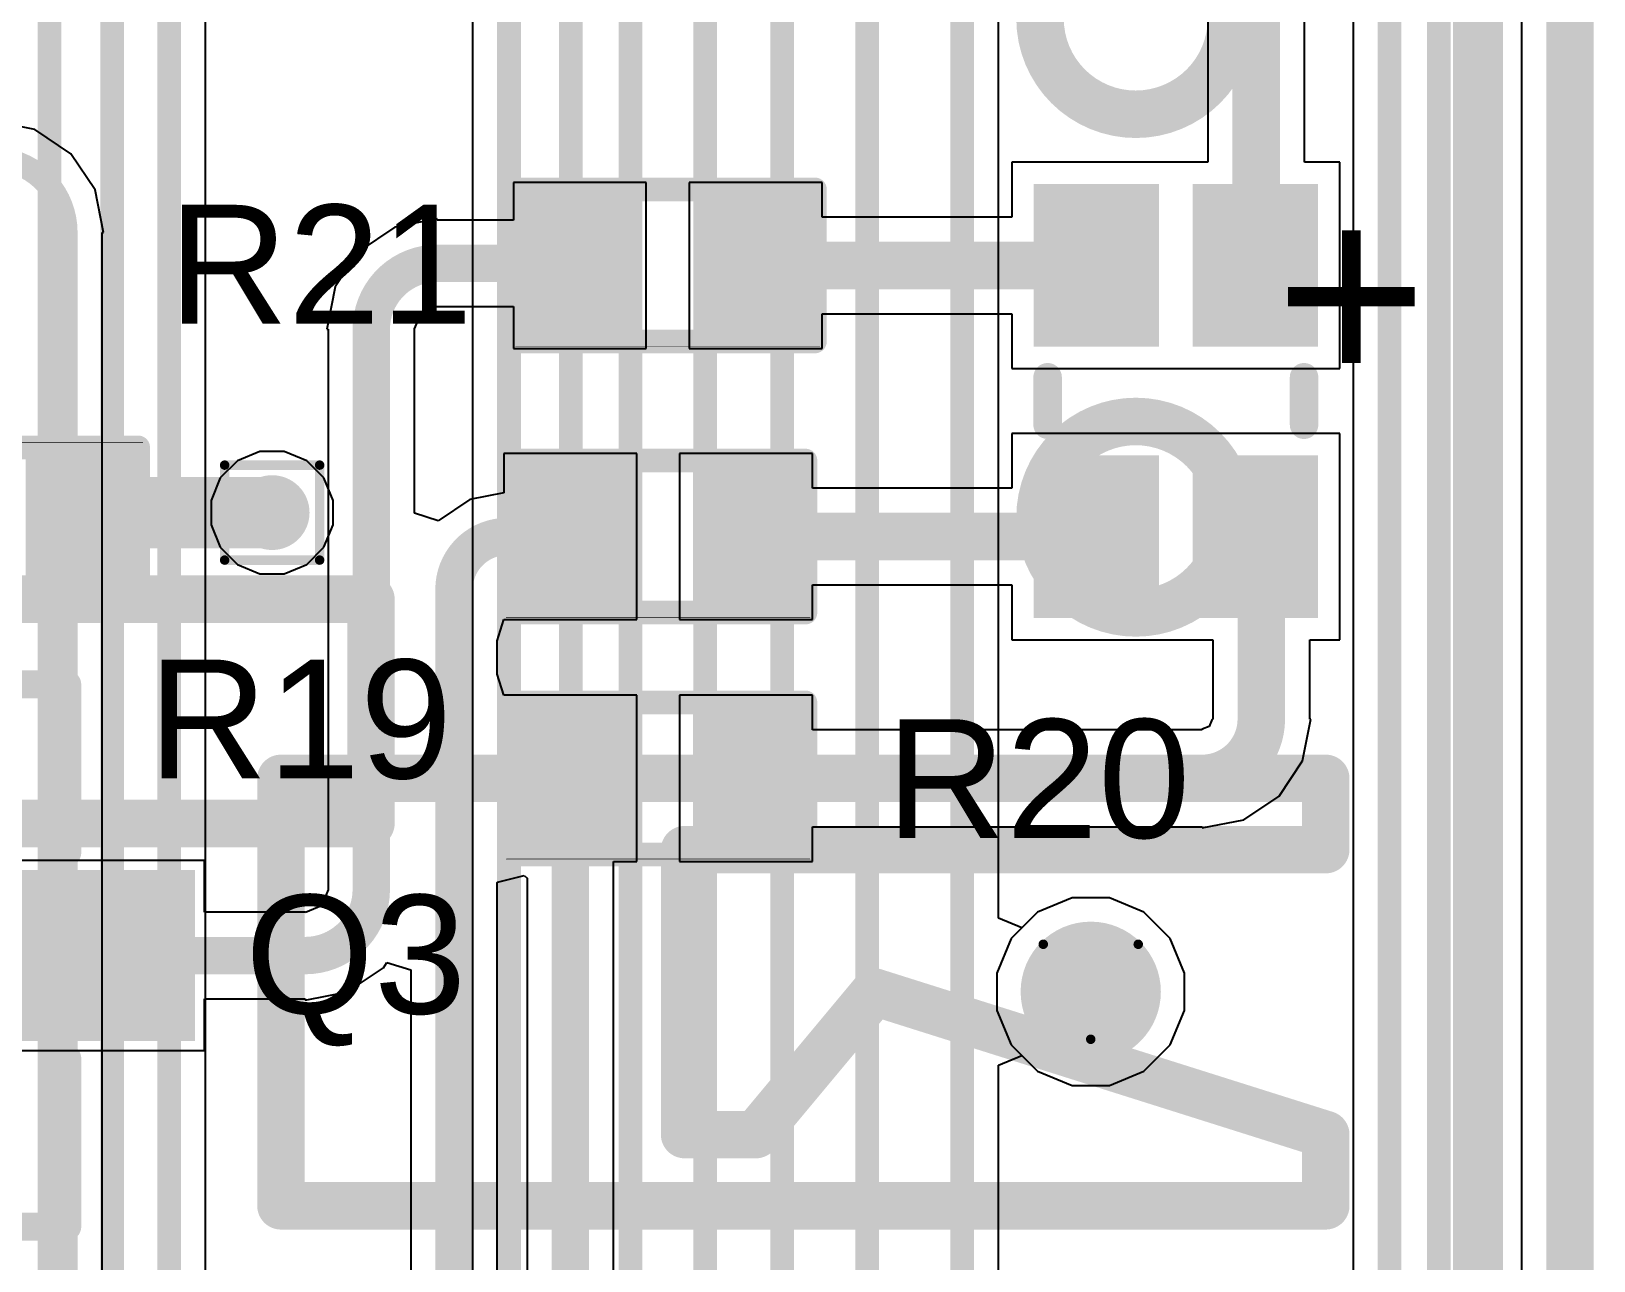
# Model space of a CAD drawing. Header units: inches. Extents: x -12 to 5355, y -7 to 5366.
# Drawn here: x 26.9 to 35.26, y 18.74 to 25.32 of the extents above; entities that cross this region are included whole.
import ezdxf

# ---------------------------------------------------------------- set-up
doc = ezdxf.new("R2010")
doc.units = ezdxf.units.IN
for name, color, linetype in [('Board Outline', 216, 'Continuous'), ('BOTTOM LAYER', 5, 'Continuous'), ('Bottom Overlay', 54, 'Continuous'), ('Drill Drawing', 1, 'Continuous'), ('GROUND1', 16, 'Continuous'), ('GROUND2', 156, 'Continuous'), ('Multi-Layer', 9, 'Continuous'), ('Pad Holes', 156, 'Continuous'), ('POWER', 76, 'Continuous'), ('SIGNAL', 90, 'Continuous'), ('TOP LAYER', 1, 'Continuous'), ('Top Overlay', 2, 'Continuous'), ('Top Paste', 8, 'Continuous'), ('Top Solder', 216, 'Continuous'), ('Via Holes', 16, 'Continuous')]:
    doc.layers.add(name, color=color, linetype=linetype)
doc.styles.add('Arial', font='', dxfattribs={"height": 0.2})
doc.styles.get('Arial').set_extended_font_data('Arial')

# ---------------------------------------------------------------- blocks, each defined once
blk = doc.blocks.new('XUNPU_SMN_303_B_54')
at = {"layer": 'BOTTOM LAYER'}
h = blk.add_hatch(color=5, dxfattribs=at)
edge = h.paths.add_edge_path()
edge.add_arc((2.88, 5.3201), 0.375, 0, 360)
at = {"layer": 'GROUND1'}
h = blk.add_hatch(color=16, dxfattribs=at)
edge = h.paths.add_edge_path()
edge.add_arc((2.88, 5.3201), 0.375, 0, 360)
at = {"layer": 'GROUND2'}
h = blk.add_hatch(color=156, dxfattribs=at)
edge = h.paths.add_edge_path()
edge.add_arc((2.88, 5.3201), 0.375, 0, 360)
at = {"layer": 'Multi-Layer'}
h = blk.add_hatch(color=9, dxfattribs=at)
edge = h.paths.add_edge_path()
edge.add_arc((2.88, 5.3201), 0.375, 0, 360)
at = {"layer": 'Pad Holes'}
h = blk.add_hatch(color=7, dxfattribs=at)
edge = h.paths.add_edge_path()
edge.add_arc((2.88, 5.3201), 0.375, 0, 360)
at = {"layer": 'POWER'}
h = blk.add_hatch(color=76, dxfattribs=at)
edge = h.paths.add_edge_path()
edge.add_arc((2.88, 5.3201), 0.375, 0, 360)
at = {"layer": 'SIGNAL'}
h = blk.add_hatch(color=90, dxfattribs=at)
edge = h.paths.add_edge_path()
edge.add_arc((2.88, 5.3201), 0.375, 0, 360)
at = {"layer": 'TOP LAYER'}
h = blk.add_hatch(color=1, dxfattribs=at)
edge = h.paths.add_edge_path()
edge.add_arc((2.88, 5.3201), 0.375, 0, 360)
at = {"layer": 'Bottom Overlay'}
for points in [[(5.1487, 7.3839, 0.254, 0.254, 0), (-6.389, 7.3839, 0.254, 0.254, 0)], [(1.7388, 0.989, 0.254, 0.254, 0), (1.7388, 6.577, 0.254, 0.254, 0)], [(2.1198, 6.577, 0.254, 0.254, 0), (1.7388, 6.577, 0.254, 0.254, 0)], [(2.1198, 3.148, 0.254, 0.254, 0), (2.1198, 6.577, 0.254, 0.254, 0)], [(2.8818, 4.164, 0.254, 0.254, 0), (3.6438, 6.577, 0.254, 0.254, 0)], [(4.0248, 6.577, 0.254, 0.254, 0), (3.6438, 6.577, 0.254, 0.254, 0)], [(4.0248, 0.989, 0.254, 0.254, 0), (4.0248, 6.577, 0.254, 0.254, 0)], [(3.6438, 3.529, 0.254, 0.254, 0), (2.8818, 4.164, 0.254, 0.254, 0)], [(3.6438, 3.148, 0.254, 0.254, 0), (3.6438, 3.529, 0.254, 0.254, 0)], [(3.6438, 3.148, 0.254, 0.254, 0), (2.1198, 3.148, 0.254, 0.254, 0)], [(0.7799, -2.3299, 0.254, 0.254, 0), (0.7799, 1.4702, 0.254, 0.254, 0)], [(1.9798, 1.4702, 0.254, 0.254, 0), (0.7799, 1.4702, 0.254, 0.254, 0)], [(1.9798, -2.3299, 0.254, 0.254, 0), (1.9798, 1.4702, 0.254, 0.254, 0)], [(4.0248, 0.989, 0.254, 0.254, 0), (1.7388, 0.989, 0.254, 0.254, 0)]]:
    blk.add_lwpolyline(points, format="xyseb", dxfattribs=at)
for points in [[(1.6753, 6.577, 0.127, 0.127, 1), (1.8023, 6.577, 0.127, 0.127, 1)], [(1.6753, 6.577, 0.127, 0.127, 1), (1.8023, 6.577, 0.127, 0.127, 1)], [(2.0563, 6.577, 0.127, 0.127, 1), (2.1833, 6.577, 0.127, 0.127, 1)], [(2.0563, 6.577, 0.127, 0.127, 1), (2.1833, 6.577, 0.127, 0.127, 1)], [(3.5803, 6.577, 0.127, 0.127, 1), (3.7073, 6.577, 0.127, 0.127, 1)], [(3.5803, 6.577, 0.127, 0.127, 1), (3.7073, 6.577, 0.127, 0.127, 1)], [(3.9613, 6.577, 0.127, 0.127, 1), (4.0883, 6.577, 0.127, 0.127, 1)], [(3.9613, 6.577, 0.127, 0.127, 1), (4.0883, 6.577, 0.127, 0.127, 1)], [(-1.8132, 5.5609, 0.254, 0.254, 1), (-2.8373, 5.5609, 0.254, 0.254, 1)], [(0.8538, 5.5609, 0.254, 0.254, 1), (-0.1703, 5.5609, 0.254, 0.254, 1)], [(-1.8767, 5.5609, 0.127, 0.127, 1), (-1.7497, 5.5609, 0.127, 0.127, 1)], [(-0.2338, 5.5609, 0.127, 0.127, 1), (-0.1068, 5.5609, 0.127, 0.127, 1)], [(0.7903, 5.5609, 0.127, 0.127, 1), (0.9173, 5.5609, 0.127, 0.127, 1)], [(2.8183, 4.164, 0.127, 0.127, 1), (2.9453, 4.164, 0.127, 0.127, 1)], [(2.8183, 4.164, 0.127, 0.127, 1), (2.9453, 4.164, 0.127, 0.127, 1)], [(3.5803, 3.529, 0.127, 0.127, 1), (3.7073, 3.529, 0.127, 0.127, 1)], [(3.5803, 3.529, 0.127, 0.127, 1), (3.7073, 3.529, 0.127, 0.127, 1)], [(2.0563, 3.148, 0.127, 0.127, 1), (2.1833, 3.148, 0.127, 0.127, 1)], [(2.0563, 3.148, 0.127, 0.127, 1), (2.1833, 3.148, 0.127, 0.127, 1)], [(3.5803, 3.148, 0.127, 0.127, 1), (3.7073, 3.148, 0.127, 0.127, 1)], [(3.5803, 3.148, 0.127, 0.127, 1), (3.7073, 3.148, 0.127, 0.127, 1)], [(0.7164, 1.4702, 0.127, 0.127, 1), (0.8434, 1.4702, 0.127, 0.127, 1)], [(0.7164, 1.4702, 0.127, 0.127, 1), (0.8434, 1.4702, 0.127, 0.127, 1)], [(1.9163, 1.4702, 0.127, 0.127, 1), (2.0433, 1.4702, 0.127, 0.127, 1)], [(1.9163, 1.4702, 0.127, 0.127, 1), (2.0433, 1.4702, 0.127, 0.127, 1)], [(1.6753, 0.989, 0.127, 0.127, 1), (1.8023, 0.989, 0.127, 0.127, 1)], [(1.6753, 0.989, 0.127, 0.127, 1), (1.8023, 0.989, 0.127, 0.127, 1)], [(3.9613, 0.989, 0.127, 0.127, 1), (4.0883, 0.989, 0.127, 0.127, 1)], [(3.9613, 0.989, 0.127, 0.127, 1), (4.0883, 0.989, 0.127, 0.127, 1)]]:
    blk.add_lwpolyline(points, format="xyseb", close=True, dxfattribs=at)
blk = doc.blocks.new('R___0402_61')
at = {"layer": 'TOP LAYER'}
for points in [[(-0.6985, -0.3175), (-0.6985, 0.3175), (-0.2413, 0.3175), (-0.2413, -0.3175)], [(0.2413, -0.3175), (0.2413, 0.3175), (0.6985, 0.3175), (0.6985, -0.3175)]]:
    blk.add_hatch(color=1, dxfattribs=at).paths.add_polyline_path(points)
at = {"layer": 'Top Paste'}
for points in [[(-0.6985, -0.3175), (-0.6985, 0.3175), (-0.2413, 0.3175), (-0.2413, -0.3175)], [(0.2413, -0.3175), (0.2413, 0.3175), (0.6985, 0.3175), (0.6985, -0.3175)]]:
    blk.add_hatch(color=8, dxfattribs=at).paths.add_polyline_path(points)
at = {"layer": 'Top Solder'}
for points in [[(-0.7535, -0.3725), (-0.7535, 0.3725), (-0.1863, 0.3725), (-0.1863, -0.3725)], [(0.1863, -0.3725), (0.1863, 0.3725), (0.7535, 0.3725), (0.7535, -0.3725)]]:
    blk.add_hatch(color=216, dxfattribs=at).paths.add_polyline_path(points)
at = {"layer": 'Top Overlay'}
for points in [[(0.7874, 0.4064, 0.127, 0.127, 0), (-0.7874, 0.4064, 0.127, 0.127, 0)], [(-0.7874, 0.4064, 0.127, 0.127, 0), (-0.7874, -0.4064, 0.127, 0.127, 0)], [(0.7874, 0.4064, 0.127, 0.127, 0), (0.7874, -0.4064, 0.127, 0.127, 0)], [(0.7874, -0.4064, 0.127, 0.127, 0), (-0.7874, -0.4064, 0.127, 0.127, 0)], [(0.8128, -0.4318, 0.00323, 0.00323, 0), (-0.8128, -0.4318, 0.00323, 0.00323, 0)]]:
    blk.add_lwpolyline(points, format="xyseb", dxfattribs=at)
for points in [[(-0.8191, 0.4064, 0.0635, 0.0635, 1), (-0.7556, 0.4064, 0.0635, 0.0635, 1)], [(-0.8191, 0.4064, 0.0635, 0.0635, 1), (-0.7556, 0.4064, 0.0635, 0.0635, 1)], [(0.7556, 0.4064, 0.0635, 0.0635, 1), (0.8191, 0.4064, 0.0635, 0.0635, 1)], [(0.7556, 0.4064, 0.0635, 0.0635, 1), (0.8191, 0.4064, 0.0635, 0.0635, 1)], [(-0.8191, -0.4064, 0.0635, 0.0635, 1), (-0.7556, -0.4064, 0.0635, 0.0635, 1)], [(-0.8191, -0.4064, 0.0635, 0.0635, 1), (-0.7556, -0.4064, 0.0635, 0.0635, 1)], [(0.7556, -0.4064, 0.0635, 0.0635, 1), (0.8191, -0.4064, 0.0635, 0.0635, 1)], [(0.7556, -0.4064, 0.0635, 0.0635, 1), (0.8191, -0.4064, 0.0635, 0.0635, 1)], [(-0.8136, -0.4318, 0.00161, 0.00161, 1), (-0.812, -0.4318, 0.00161, 0.00161, 1)], [(0.812, -0.4318, 0.00161, 0.00161, 1), (0.8136, -0.4318, 0.00161, 0.00161, 1)]]:
    blk.add_lwpolyline(points, format="xyseb", close=True, dxfattribs=at)
blk = doc.blocks.new('R___0402_64')
at = {"layer": 'TOP LAYER'}
for points in [[(-0.6985, -0.3175), (-0.6985, 0.3175), (-0.2413, 0.3175), (-0.2413, -0.3175)], [(0.2413, -0.3175), (0.2413, 0.3175), (0.6985, 0.3175), (0.6985, -0.3175)]]:
    blk.add_hatch(color=1, dxfattribs=at).paths.add_polyline_path(points)
at = {"layer": 'Top Paste'}
for points in [[(-0.6985, -0.3175), (-0.6985, 0.3175), (-0.2413, 0.3175), (-0.2413, -0.3175)], [(0.2413, -0.3175), (0.2413, 0.3175), (0.6985, 0.3175), (0.6985, -0.3175)]]:
    blk.add_hatch(color=8, dxfattribs=at).paths.add_polyline_path(points)
at = {"layer": 'Top Solder'}
for points in [[(-0.7535, -0.3725), (-0.7535, 0.3725), (-0.1863, 0.3725), (-0.1863, -0.3725)], [(0.1863, -0.3725), (0.1863, 0.3725), (0.7535, 0.3725), (0.7535, -0.3725)]]:
    blk.add_hatch(color=216, dxfattribs=at).paths.add_polyline_path(points)
at = {"layer": 'Top Overlay'}
for points in [[(-0.7874, 0.4064, 0.127, 0.127, 0), (0.7874, 0.4064, 0.127, 0.127, 0)], [(-0.7874, -0.4064, 0.127, 0.127, 0), (-0.7874, 0.4064, 0.127, 0.127, 0)], [(0.7874, -0.4064, 0.127, 0.127, 0), (0.7874, 0.4064, 0.127, 0.127, 0)], [(-0.7874, -0.4064, 0.127, 0.127, 0), (0.7874, -0.4064, 0.127, 0.127, 0)], [(-0.8128, -0.4318, 0.00323, 0.00323, 0), (0.8128, -0.4318, 0.00323, 0.00323, 0)]]:
    blk.add_lwpolyline(points, format="xyseb", dxfattribs=at)
for points in [[(-0.8191, 0.4064, 0.0635, 0.0635, 1), (-0.7556, 0.4064, 0.0635, 0.0635, 1)], [(-0.8191, 0.4064, 0.0635, 0.0635, 1), (-0.7556, 0.4064, 0.0635, 0.0635, 1)], [(0.7556, 0.4064, 0.0635, 0.0635, 1), (0.8191, 0.4064, 0.0635, 0.0635, 1)], [(0.7556, 0.4064, 0.0635, 0.0635, 1), (0.8191, 0.4064, 0.0635, 0.0635, 1)], [(-0.8191, -0.4064, 0.0635, 0.0635, 1), (-0.7556, -0.4064, 0.0635, 0.0635, 1)], [(-0.8191, -0.4064, 0.0635, 0.0635, 1), (-0.7556, -0.4064, 0.0635, 0.0635, 1)], [(0.7556, -0.4064, 0.0635, 0.0635, 1), (0.8191, -0.4064, 0.0635, 0.0635, 1)], [(0.7556, -0.4064, 0.0635, 0.0635, 1), (0.8191, -0.4064, 0.0635, 0.0635, 1)], [(-0.8136, -0.4318, 0.00161, 0.00161, 1), (-0.812, -0.4318, 0.00161, 0.00161, 1)], [(0.812, -0.4318, 0.00161, 0.00161, 1), (0.8136, -0.4318, 0.00161, 0.00161, 1)]]:
    blk.add_lwpolyline(points, format="xyseb", close=True, dxfattribs=at)
blk = doc.blocks.new('R___0402_65')
at = {"layer": 'TOP LAYER'}
for points in [[(-0.6985, -0.3175), (-0.6985, 0.3175), (-0.2413, 0.3175), (-0.2413, -0.3175)], [(0.2413, -0.3175), (0.2413, 0.3175), (0.6985, 0.3175), (0.6985, -0.3175)]]:
    blk.add_hatch(color=1, dxfattribs=at).paths.add_polyline_path(points)
at = {"layer": 'Top Paste'}
for points in [[(-0.6985, -0.3175), (-0.6985, 0.3175), (-0.2413, 0.3175), (-0.2413, -0.3175)], [(0.2413, -0.3175), (0.2413, 0.3175), (0.6985, 0.3175), (0.6985, -0.3175)]]:
    blk.add_hatch(color=8, dxfattribs=at).paths.add_polyline_path(points)
at = {"layer": 'Top Solder'}
for points in [[(-0.7535, -0.3725), (-0.7535, 0.3725), (-0.1863, 0.3725), (-0.1863, -0.3725)], [(0.1863, -0.3725), (0.1863, 0.3725), (0.7535, 0.3725), (0.7535, -0.3725)]]:
    blk.add_hatch(color=216, dxfattribs=at).paths.add_polyline_path(points)
at = {"layer": 'Top Overlay'}
for points in [[(-0.7874, 0.4064, 0.127, 0.127, 0), (0.7874, 0.4064, 0.127, 0.127, 0)], [(-0.7874, -0.4064, 0.127, 0.127, 0), (-0.7874, 0.4064, 0.127, 0.127, 0)], [(0.7874, -0.4064, 0.127, 0.127, 0), (0.7874, 0.4064, 0.127, 0.127, 0)], [(-0.7874, -0.4064, 0.127, 0.127, 0), (0.7874, -0.4064, 0.127, 0.127, 0)], [(-0.8128, -0.4318, 0.00323, 0.00323, 0), (0.8128, -0.4318, 0.00323, 0.00323, 0)]]:
    blk.add_lwpolyline(points, format="xyseb", dxfattribs=at)
for points in [[(-0.8191, 0.4064, 0.0635, 0.0635, 1), (-0.7556, 0.4064, 0.0635, 0.0635, 1)], [(-0.8191, 0.4064, 0.0635, 0.0635, 1), (-0.7556, 0.4064, 0.0635, 0.0635, 1)], [(0.7556, 0.4064, 0.0635, 0.0635, 1), (0.8191, 0.4064, 0.0635, 0.0635, 1)], [(0.7556, 0.4064, 0.0635, 0.0635, 1), (0.8191, 0.4064, 0.0635, 0.0635, 1)], [(-0.8191, -0.4064, 0.0635, 0.0635, 1), (-0.7556, -0.4064, 0.0635, 0.0635, 1)], [(-0.8191, -0.4064, 0.0635, 0.0635, 1), (-0.7556, -0.4064, 0.0635, 0.0635, 1)], [(0.7556, -0.4064, 0.0635, 0.0635, 1), (0.8191, -0.4064, 0.0635, 0.0635, 1)], [(0.7556, -0.4064, 0.0635, 0.0635, 1), (0.8191, -0.4064, 0.0635, 0.0635, 1)], [(-0.8136, -0.4318, 0.00161, 0.00161, 1), (-0.812, -0.4318, 0.00161, 0.00161, 1)], [(0.812, -0.4318, 0.00161, 0.00161, 1), (0.8136, -0.4318, 0.00161, 0.00161, 1)]]:
    blk.add_lwpolyline(points, format="xyseb", close=True, dxfattribs=at)
blk = doc.blocks.new('R___0402_66')
at = {"layer": 'TOP LAYER'}
for points in [[(-0.6985, -0.3175), (-0.6985, 0.3175), (-0.2413, 0.3175), (-0.2413, -0.3175)], [(0.2413, -0.3175), (0.2413, 0.3175), (0.6985, 0.3175), (0.6985, -0.3175)]]:
    blk.add_hatch(color=1, dxfattribs=at).paths.add_polyline_path(points)
at = {"layer": 'Top Paste'}
for points in [[(-0.6985, -0.3175), (-0.6985, 0.3175), (-0.2413, 0.3175), (-0.2413, -0.3175)], [(0.2413, -0.3175), (0.2413, 0.3175), (0.6985, 0.3175), (0.6985, -0.3175)]]:
    blk.add_hatch(color=8, dxfattribs=at).paths.add_polyline_path(points)
at = {"layer": 'Top Solder'}
for points in [[(-0.7535, -0.3725), (-0.7535, 0.3725), (-0.1863, 0.3725), (-0.1863, -0.3725)], [(0.1863, -0.3725), (0.1863, 0.3725), (0.7535, 0.3725), (0.7535, -0.3725)]]:
    blk.add_hatch(color=216, dxfattribs=at).paths.add_polyline_path(points)
at = {"layer": 'Top Overlay'}
for points in [[(-0.7874, 0.4064, 0.127, 0.127, 0), (0.7874, 0.4064, 0.127, 0.127, 0)], [(-0.7874, -0.4064, 0.127, 0.127, 0), (-0.7874, 0.4064, 0.127, 0.127, 0)], [(0.7874, -0.4064, 0.127, 0.127, 0), (0.7874, 0.4064, 0.127, 0.127, 0)], [(-0.7874, -0.4064, 0.127, 0.127, 0), (0.7874, -0.4064, 0.127, 0.127, 0)], [(-0.8128, -0.4318, 0.00323, 0.00323, 0), (0.8128, -0.4318, 0.00323, 0.00323, 0)]]:
    blk.add_lwpolyline(points, format="xyseb", dxfattribs=at)
for points in [[(-0.8191, 0.4064, 0.0635, 0.0635, 1), (-0.7556, 0.4064, 0.0635, 0.0635, 1)], [(-0.8191, 0.4064, 0.0635, 0.0635, 1), (-0.7556, 0.4064, 0.0635, 0.0635, 1)], [(0.7556, 0.4064, 0.0635, 0.0635, 1), (0.8191, 0.4064, 0.0635, 0.0635, 1)], [(0.7556, 0.4064, 0.0635, 0.0635, 1), (0.8191, 0.4064, 0.0635, 0.0635, 1)], [(-0.8191, -0.4064, 0.0635, 0.0635, 1), (-0.7556, -0.4064, 0.0635, 0.0635, 1)], [(-0.8191, -0.4064, 0.0635, 0.0635, 1), (-0.7556, -0.4064, 0.0635, 0.0635, 1)], [(0.7556, -0.4064, 0.0635, 0.0635, 1), (0.8191, -0.4064, 0.0635, 0.0635, 1)], [(0.7556, -0.4064, 0.0635, 0.0635, 1), (0.8191, -0.4064, 0.0635, 0.0635, 1)], [(-0.8136, -0.4318, 0.00161, 0.00161, 1), (-0.812, -0.4318, 0.00161, 0.00161, 1)], [(0.812, -0.4318, 0.00161, 0.00161, 1), (0.8136, -0.4318, 0.00161, 0.00161, 1)]]:
    blk.add_lwpolyline(points, format="xyseb", close=True, dxfattribs=at)
blk = doc.blocks.new('SOT_23__67')
at = {"layer": 'TOP LAYER'}
for points in [[(0.569, 2.608), (1.331, 2.608), (1.331, 1.592), (0.569, 1.592)], [(-0.381, 0.508), (0.381, 0.508), (0.381, -0.508), (-0.381, -0.508)], [(1.519, 0.508), (2.281, 0.508), (2.281, -0.508), (1.519, -0.508)]]:
    blk.add_hatch(color=1, dxfattribs=at).paths.add_polyline_path(points)
at = {"layer": 'Top Paste'}
for points in [[(0.569, 2.608), (1.331, 2.608), (1.331, 1.592), (0.569, 1.592)], [(-0.381, 0.508), (0.381, 0.508), (0.381, -0.508), (-0.381, -0.508)], [(1.519, 0.508), (2.281, 0.508), (2.281, -0.508), (1.519, -0.508)]]:
    blk.add_hatch(color=8, dxfattribs=at).paths.add_polyline_path(points)
at = {"layer": 'Top Solder'}
for points in [[(0.4928, 2.6842), (1.4072, 2.6842), (1.4072, 1.5158), (0.4928, 1.5158)], [(-0.4572, 0.5842), (0.4572, 0.5842), (0.4572, -0.5842), (-0.4572, -0.5842)], [(1.4428, 0.5842), (2.3572, 0.5842), (2.3572, -0.5842), (1.4428, -0.5842)]]:
    blk.add_hatch(color=216, dxfattribs=at).paths.add_polyline_path(points)
at = {"layer": 'Top Overlay'}
for points in [[(-0.5, 0.7, 0.15, 0.15, 0), (-0.5, 2, 0.15, 0.15, 0)], [(0.4, 2, 0.15, 0.15, 0), (-0.5, 2, 0.15, 0.15, 0)], [(2.4, 2, 0.15, 0.15, 0), (1.5, 2, 0.15, 0.15, 0)], [(2.4, 0.7, 0.15, 0.15, 0), (2.4, 2, 0.15, 0.15, 0)], [(1.3, 0.4, 0.15, 0.15, 0), (0.6, 0.4, 0.15, 0.15, 0)]]:
    blk.add_lwpolyline(points, format="xyseb", dxfattribs=at)
for points in [[(-0.5375, 2, 0.075, 0.075, 1), (-0.4625, 2, 0.075, 0.075, 1)], [(-0.5375, 2, 0.075, 0.075, 1), (-0.4625, 2, 0.075, 0.075, 1)], [(0.3625, 2, 0.075, 0.075, 1), (0.4375, 2, 0.075, 0.075, 1)], [(1.4625, 2, 0.075, 0.075, 1), (1.5375, 2, 0.075, 0.075, 1)], [(2.3625, 2, 0.075, 0.075, 1), (2.4375, 2, 0.075, 0.075, 1)], [(2.3625, 2, 0.075, 0.075, 1), (2.4375, 2, 0.075, 0.075, 1)], [(-0.5375, 0.7, 0.075, 0.075, 1), (-0.4625, 0.7, 0.075, 0.075, 1)], [(2.3625, 0.7, 0.075, 0.075, 1), (2.4375, 0.7, 0.075, 0.075, 1)], [(0.5625, 0.4, 0.075, 0.075, 1), (0.6375, 0.4, 0.075, 0.075, 1)], [(1.2625, 0.4, 0.075, 0.075, 1), (1.3375, 0.4, 0.075, 0.075, 1)], [(-0.8, 0, 0.25, 0.25, 1), (-1, 0, 0.25, 0.25, 1)], [(-1.0625, 0, 0.125, 0.125, 1), (-0.9375, 0, 0.125, 0.125, 1)], [(-0.8625, 0, 0.125, 0.125, 1), (-0.7375, 0, 0.125, 0.125, 1)]]:
    blk.add_lwpolyline(points, format="xyseb", close=True, dxfattribs=at)
blk = doc.blocks.new('LED_RGB_0606_70')
at = {"layer": 'TOP LAYER'}
for points in [[(-0.75, 1.15), (-0.1, 1.15), (-0.1, 0.3), (-0.75, 0.3)], [(0.1, 1.15), (0.75, 1.15), (0.75, 0.3), (0.1, 0.3)], [(-0.75, -0.3), (-0.1, -0.3), (-0.1, -1.15), (-0.75, -1.15)], [(0.1, -0.3), (0.75, -0.3), (0.75, -1.15), (0.1, -1.15)]]:
    blk.add_hatch(color=1, dxfattribs=at).paths.add_polyline_path(points)
at = {"layer": 'Top Paste'}
for points in [[(-0.75, 1.15), (-0.1, 1.15), (-0.1, 0.3), (-0.75, 0.3)], [(0.1, 1.15), (0.75, 1.15), (0.75, 0.3), (0.1, 0.3)], [(-0.75, -0.3), (-0.1, -0.3), (-0.1, -1.15), (-0.75, -1.15)], [(0.1, -0.3), (0.75, -0.3), (0.75, -1.15), (0.1, -1.15)]]:
    blk.add_hatch(color=8, dxfattribs=at).paths.add_polyline_path(points)
at = {"layer": 'Top Solder'}
for points in [[(-0.76, 1.16), (-0.09, 1.16), (-0.09, 0.29), (-0.76, 0.29)], [(0.09, 1.16), (0.76, 1.16), (0.76, 0.29), (0.09, 0.29)], [(-0.76, -0.29), (-0.09, -0.29), (-0.09, -1.16), (-0.76, -1.16)], [(0.09, -0.29), (0.76, -0.29), (0.76, -1.16), (0.09, -1.16)]]:
    blk.add_hatch(color=216, dxfattribs=at).paths.add_polyline_path(points)
at = {"layer": 'Top Overlay'}
for points in [[(-0.6858, 0.127, 0.1524, 0.1524, 0), (-0.6858, -0.127, 0.1524, 0.1524, 0)], [(0.6858, 0.127, 0.1524, 0.1524, 0), (0.6858, -0.127, 0.1524, 0.1524, 0)]]:
    blk.add_lwpolyline(points, format="xyseb", dxfattribs=at)
for points in [[(-0.7239, 0.127, 0.0762, 0.0762, 1), (-0.6477, 0.127, 0.0762, 0.0762, 1)], [(0.6477, 0.127, 0.0762, 0.0762, 1), (0.7239, 0.127, 0.0762, 0.0762, 1)], [(-0.7239, -0.127, 0.0762, 0.0762, 1), (-0.6477, -0.127, 0.0762, 0.0762, 1)], [(0.6477, -0.127, 0.0762, 0.0762, 1), (0.7239, -0.127, 0.0762, 0.0762, 1)]]:
    blk.add_lwpolyline(points, format="xyseb", close=True, dxfattribs=at)
at = {"layer": 'Top Overlay', "style": 'Arial'}
blk.add_text('+', height=1, dxfattribs=at).set_placement((-1.3462, -1.0414))

msp = doc.modelspace()

# ---------------------------------------------------------------- hatches: boundary and pattern name
at = {"layer": 'BOTTOM LAYER'}
h = msp.add_hatch(color=5, dxfattribs=at)
edge = h.paths.add_edge_path()
edge.add_arc((28.1866, 22.7457), 0.2, 0, 360)
at = {"layer": 'GROUND1'}
h = msp.add_hatch(color=16, dxfattribs=at)
edge = h.paths.add_edge_path()
edge.add_arc((28.1866, 22.7457), 0.2, 0, 360)
at = {"layer": 'GROUND2'}
h = msp.add_hatch(color=156, dxfattribs=at)
edge = h.paths.add_edge_path()
edge.add_arc((28.1866, 22.7457), 0.2, 0, 360)
at = {"layer": 'POWER'}
h = msp.add_hatch(color=76, dxfattribs=at)
edge = h.paths.add_edge_path()
edge.add_arc((28.1866, 22.7457), 0.2, 0, 360)
at = {"layer": 'SIGNAL'}
h = msp.add_hatch(color=90, dxfattribs=at)
edge = h.paths.add_edge_path()
edge.add_arc((28.1866, 22.7457), 0.2, 0, 360)
at = {"layer": 'TOP LAYER'}
h = msp.add_hatch(color=1, dxfattribs=at)
edge = h.paths.add_edge_path()
edge.add_arc((28.1866, 22.7457), 0.2, 0, 360)
at = {"layer": 'Via Holes'}
h = msp.add_hatch(color=7, dxfattribs=at)
edge = h.paths.add_edge_path()
edge.add_arc((28.1866, 22.7457), 0.1, 0, 360)

# ---------------------------------------------------------------- linework, layer by layer
at = {"layer": 'Board Outline'}
msp.add_lwpolyline([(35.1282, 75.0062, 0.254, 0.254, 0), (35.1282, 0, 0.254, 0.254, 0)], format="xyseb", dxfattribs=at)
at = {"layer": 'BOTTOM LAYER'}
for p, q in [((34.8692, 51.6138), (34.8692, 0.259)), ((27.8294, 14.7106), (27.8294, 29.4499)), ((32.465, 20.6849), (32.2805, 20.6085)), ((32.6647, 20.6849), (32.465, 20.6849)), ((32.8492, 20.6085), (32.6647, 20.6849)), ((32.2805, 20.6085), (32.1393, 20.4673)), ((32.9904, 20.4673), (32.8492, 20.6085)), ((32.1393, 20.4673), (32.0629, 20.2828)), ((33.0669, 20.2828), (32.9904, 20.4673)), ((32.0629, 20.2828), (32.0629, 20.0831)), ((33.0669, 20.0831), (33.0669, 20.2828)), ((32.0629, 20.0831), (32.1393, 19.8986)), ((32.9904, 19.8986), (33.0669, 20.0831)), ((32.1393, 19.8986), (32.2805, 19.7574)), ((32.8492, 19.7574), (32.9904, 19.8986)), ((32.2805, 19.7574), (32.465, 19.6809)), ((32.6647, 19.6809), (32.8492, 19.7574)), ((32.465, 19.6809), (32.6647, 19.6809))]:
    msp.add_line(p, q, dxfattribs=at)
for points in [[(27.3304, 15.0421, 0.127, 0.127, 0), (27.3304, 29.4464, 0.127, 0.127, 0)], [(27.6352, 14.7106, 0.127, 0.127, 0), (27.6352, 29.4499, 0.127, 0.127, 0)], [(26.9963, 15.3123, 0.127, 0.127, 0), (26.9963, 29.3861, 0.127, 0.127, 0)]]:
    msp.add_lwpolyline(points, format="xyseb", dxfattribs=at)
at = {"layer": 'Drill Drawing'}
for points in [[(27.9326, 22.9997, 0.0508, 0.0508, 0), (28.4406, 22.9997, 0.0508, 0.0508, 0)], [(27.9326, 22.4917, 0.0508, 0.0508, 0), (27.9326, 22.9997, 0.0508, 0.0508, 0)], [(28.4406, 22.4917, 0.0508, 0.0508, 0), (28.4406, 22.9997, 0.0508, 0.0508, 0)], [(27.9326, 22.4917, 0.0508, 0.0508, 0), (28.4406, 22.4917, 0.0508, 0.0508, 0)], [(32.3109, 20.4369, 0.0508, 0.0508, 0), (32.8189, 20.4369, 0.0508, 0.0508, 0)], [(32.3109, 20.4369, 0.0508, 0.0508, 0), (32.5649, 19.9289, 0.0508, 0.0508, 0)], [(32.5649, 19.9289, 0.0508, 0.0508, 0), (32.8189, 20.4369, 0.0508, 0.0508, 0)]]:
    msp.add_lwpolyline(points, format="xyseb", dxfattribs=at)
for points in [[(27.9199, 22.9997, 0.0254, 0.0254, 1), (27.9453, 22.9997, 0.0254, 0.0254, 1)], [(27.9199, 22.9997, 0.0254, 0.0254, 1), (27.9453, 22.9997, 0.0254, 0.0254, 1)], [(28.4279, 22.9997, 0.0254, 0.0254, 1), (28.4533, 22.9997, 0.0254, 0.0254, 1)], [(28.4279, 22.9997, 0.0254, 0.0254, 1), (28.4533, 22.9997, 0.0254, 0.0254, 1)], [(27.9199, 22.4917, 0.0254, 0.0254, 1), (27.9453, 22.4917, 0.0254, 0.0254, 1)], [(27.9199, 22.4917, 0.0254, 0.0254, 1), (27.9453, 22.4917, 0.0254, 0.0254, 1)], [(28.4279, 22.4917, 0.0254, 0.0254, 1), (28.4533, 22.4917, 0.0254, 0.0254, 1)], [(28.4279, 22.4917, 0.0254, 0.0254, 1), (28.4533, 22.4917, 0.0254, 0.0254, 1)], [(32.2982, 20.4369, 0.0254, 0.0254, 1), (32.3236, 20.4369, 0.0254, 0.0254, 1)], [(32.2982, 20.4369, 0.0254, 0.0254, 1), (32.3236, 20.4369, 0.0254, 0.0254, 1)], [(32.8062, 20.4369, 0.0254, 0.0254, 1), (32.8316, 20.4369, 0.0254, 0.0254, 1)], [(32.8062, 20.4369, 0.0254, 0.0254, 1), (32.8316, 20.4369, 0.0254, 0.0254, 1)], [(32.5522, 19.9289, 0.0254, 0.0254, 1), (32.5776, 19.9289, 0.0254, 0.0254, 1)], [(32.5522, 19.9289, 0.0254, 0.0254, 1), (32.5776, 19.9289, 0.0254, 0.0254, 1)]]:
    msp.add_lwpolyline(points, format="xyseb", close=True, dxfattribs=at)
at = {"layer": 'GROUND1'}
for p, q in [((34.8692, 51.6138), (34.8692, 0.259)), ((32.465, 20.6849), (32.2805, 20.6085)), ((32.6647, 20.6849), (32.465, 20.6849)), ((32.8492, 20.6085), (32.6647, 20.6849)), ((32.2805, 20.6085), (32.1393, 20.4673)), ((32.9904, 20.4673), (32.8492, 20.6085)), ((32.1393, 20.4673), (32.0629, 20.2828)), ((33.0669, 20.2828), (32.9904, 20.4673)), ((32.0629, 20.2828), (32.0629, 20.0831)), ((33.0669, 20.0831), (33.0669, 20.2828)), ((32.0629, 20.0831), (32.1393, 19.8986)), ((32.9904, 19.8986), (33.0669, 20.0831)), ((32.1393, 19.8986), (32.2805, 19.7574)), ((32.8492, 19.7574), (32.9904, 19.8986)), ((32.2805, 19.7574), (32.465, 19.6809)), ((32.6647, 19.6809), (32.8492, 19.7574)), ((32.465, 19.6809), (32.6647, 19.6809))]:
    msp.add_line(p, q, dxfattribs=at)
at = {"layer": 'GROUND2'}
for p, q in [((34.8692, 51.6189), (34.8692, 0.259)), ((32.465, 20.6849), (32.2805, 20.6085)), ((32.6647, 20.6849), (32.465, 20.6849)), ((32.8492, 20.6085), (32.6647, 20.6849)), ((32.2805, 20.6085), (32.1393, 20.4673)), ((32.9904, 20.4673), (32.8492, 20.6085)), ((32.1393, 20.4673), (32.0629, 20.2828)), ((33.0669, 20.2828), (32.9904, 20.4673)), ((32.0629, 20.2828), (32.0629, 20.0831)), ((33.0669, 20.0831), (33.0669, 20.2828)), ((32.0629, 20.0831), (32.1393, 19.8986)), ((32.9904, 19.8986), (33.0669, 20.0831)), ((32.1393, 19.8986), (32.2805, 19.7574)), ((32.8492, 19.7574), (32.9904, 19.8986)), ((32.2805, 19.7574), (32.465, 19.6809)), ((32.6647, 19.6809), (32.8492, 19.7574)), ((32.465, 19.6809), (32.6647, 19.6809))]:
    msp.add_line(p, q, dxfattribs=at)
at = {"layer": 'POWER'}
for p, q in [((34.8692, 46.9825), (34.8692, 0.259)), ((28.1215, 23.0727), (28.0013, 23.0229)), ((28.2516, 23.0727), (28.1215, 23.0727)), ((28.3718, 23.0229), (28.2516, 23.0727)), ((28.0013, 23.0229), (27.9094, 22.9309)), ((28.4638, 22.9309), (28.3718, 23.0229)), ((27.9094, 22.9309), (27.8596, 22.8107)), ((28.5136, 22.8107), (28.4638, 22.9309)), ((27.8596, 22.8107), (27.8596, 22.6807)), ((28.5136, 22.6807), (28.5136, 22.8107)), ((27.8596, 22.6807), (27.9094, 22.5605)), ((28.4638, 22.5605), (28.5136, 22.6807)), ((27.9094, 22.5605), (28.0013, 22.4685)), ((28.3718, 22.4685), (28.4638, 22.5605)), ((28.0013, 22.4685), (28.1215, 22.4187)), ((28.1215, 22.4187), (28.2516, 22.4187)), ((28.2516, 22.4187), (28.3718, 22.4685)), ((32.465, 20.6849), (32.2805, 20.6085)), ((32.6647, 20.6849), (32.465, 20.6849)), ((32.8492, 20.6085), (32.6647, 20.6849)), ((32.2805, 20.6085), (32.1393, 20.4673)), ((32.9904, 20.4673), (32.8492, 20.6085)), ((32.1393, 20.4673), (32.0629, 20.2828)), ((33.0669, 20.2828), (32.9904, 20.4673)), ((32.0629, 20.2828), (32.0629, 20.0831)), ((33.0669, 20.0831), (33.0669, 20.2828)), ((32.0629, 20.0831), (32.1393, 19.8986)), ((32.9904, 19.8986), (33.0669, 20.0831)), ((32.1393, 19.8986), (32.2805, 19.7574)), ((32.8492, 19.7574), (32.9904, 19.8986)), ((32.2805, 19.7574), (32.465, 19.6809)), ((32.6647, 19.6809), (32.8492, 19.7574)), ((32.465, 19.6809), (32.6647, 19.6809))]:
    msp.add_line(p, q, dxfattribs=at)
at = {"layer": 'SIGNAL'}
for p, q in [((33.9688, 39.2619), (33.9688, 13.7123)), ((29.259, 30.7788), (29.259, 13.5441)), ((32.0712, 20.576), (32.0712, 25.9019)), ((26.917, 24.7941), (26.6892, 24.8394)), ((27.1102, 24.665), (26.917, 24.7941)), ((27.2392, 24.4719), (27.1102, 24.665)), ((27.2845, 24.244), (27.2392, 24.4719)), ((27.2768, 13.9631), (27.2768, 24.244)), ((27.2768, 24.244), (27.2845, 24.244)), ((32.465, 20.6849), (32.2805, 20.6085)), ((32.6647, 20.6849), (32.465, 20.6849)), ((32.8492, 20.6085), (32.6647, 20.6849)), ((32.1962, 20.5243), (32.0712, 20.576)), ((32.2805, 20.6085), (32.1962, 20.5243)), ((32.9904, 20.4673), (32.8492, 20.6085)), ((33.0669, 20.2828), (32.9904, 20.4673)), ((33.0669, 20.0831), (33.0669, 20.2828)), ((32.9904, 19.8986), (33.0669, 20.0831)), ((32.8492, 19.7574), (32.9904, 19.8986)), ((32.0712, 19.7899), (32.1962, 19.8416)), ((32.1962, 19.8416), (32.2805, 19.7574)), ((32.0712, 9.652), (32.0712, 19.7899)), ((32.2805, 19.7574), (32.465, 19.6809)), ((32.6647, 19.6809), (32.8492, 19.7574)), ((32.465, 19.6809), (32.6647, 19.6809))]:
    msp.add_line(p, q, dxfattribs=at)
for points in [[(34.7055, 6.3535, 0.127, 0.127, 0), (34.7055, 46.4721, 0.127, 0.127, 0)], [(34.4261, 6.5657, 0.127, 0.127, 0), (34.4261, 45.9804, 0.127, 0.127, 0)], [(29.4533, 13.5441, 0.127, 0.127, 0), (29.4533, 39.2606, 0.127, 0.127, 0)], [(34.163, 7.0208, 0.127, 0.127, 0), (34.163, 39.2619, 0.127, 0.127, 0)], [(29.7835, 13.1465, 0.127, 0.127, 0), (29.7835, 38.2717, 0.127, 0.127, 0)], [(30.1039, 12.6, 0.127, 0.127, 0), (30.1039, 37.6256, 0.127, 0.127, 0)], [(30.5025, 12.2048, 0.127, 0.127, 0), (30.5025, 35.9901, 0.127, 0.127, 0)], [(30.9143, 10.3394, 0.127, 0.127, 0), (30.9143, 35.7632, 0.127, 0.127, 0)], [(31.369, 9.9206, 0.127, 0.127, 0), (31.369, 32.004, 0.127, 0.127, 0)], [(31.877, 9.652, 0.127, 0.127, 0), (31.877, 31.5817, 0.127, 0.127, 0)], [(26.6892, 24.6375, 0.127, 0.127, -0.414214), (27.0826, 24.244, 0.127, 0.127, 0)], [(27.0826, 13.9631, 0.127, 0.127, 0), (27.0826, 24.244, 0.127, 0.127, 0)]]:
    msp.add_lwpolyline(points, format="xyseb", dxfattribs=at)
msp.add_lwpolyline([(27.0508, 24.244, 0.0635, 0.0635, 1), (27.1143, 24.244, 0.0635, 0.0635, 1)], format="xyseb", close=True, dxfattribs=at)
msp.add_lwpolyline([(27.0508, 24.244, 0.0635, 0.0635, 1), (27.1143, 24.244, 0.0635, 0.0635, 1)], format="xyseb", close=True, dxfattribs=at)
at = {"layer": 'TOP LAYER'}
for p, q in [((34.8692, 51.6138), (34.8692, 0.259)), ((33.7085, 24.6196), (33.7085, 28.8567)), ((33.1905, 28.5749), (33.1905, 24.6196)), ((33.1905, 24.6196), (32.143, 24.6196)), ((32.143, 24.6196), (32.143, 24.3266)), ((33.897, 24.6196), (33.7085, 24.6196)), ((33.897, 23.5156), (33.897, 24.6196)), ((30.1879, 24.5121), (29.4767, 24.5121)), ((29.4767, 24.5121), (29.4767, 24.3106)), ((30.1879, 23.6231), (30.1879, 24.5121)), ((31.1277, 24.5121), (30.4165, 24.5121)), ((30.4165, 24.5121), (30.4165, 23.6231)), ((31.1277, 24.3266), (31.1277, 24.5121)), ((32.143, 24.3266), (31.1277, 24.3266)), ((28.8433, 24.2726), (28.6516, 24.1445)), ((29.0695, 24.3176), (28.8433, 24.2726)), ((29.0695, 24.3106), (29.0695, 24.3176)), ((29.4767, 24.3106), (29.0695, 24.3106)), ((28.6516, 24.1445), (28.5235, 23.9527)), ((28.5235, 23.9527), (28.4785, 23.7266)), ((28.9831, 23.813), (29.0678, 23.8481)), ((29.0678, 23.8481), (29.0695, 23.8478)), ((29.0695, 23.8478), (29.4767, 23.8478)), ((29.4767, 23.8478), (29.4767, 23.6231)), ((28.948, 23.7283), (28.9831, 23.813)), ((31.1277, 23.6231), (31.1277, 23.8086)), ((31.1277, 23.8086), (32.143, 23.8086)), ((32.143, 23.8086), (32.143, 23.5156)), ((28.4785, 23.7266), (28.4854, 23.7266)), ((28.4854, 23.7266), (28.4854, 20.7297)), ((28.9483, 23.7266), (28.948, 23.7283)), ((28.9483, 22.7421), (28.9483, 23.7266)), ((29.4767, 23.6231), (30.1879, 23.6231)), ((30.4165, 23.6231), (31.1277, 23.6231)), ((32.143, 23.5156), (33.897, 23.5156)), ((33.897, 23.1696), (32.143, 23.1696)), ((32.143, 23.1696), (32.143, 22.8766)), ((33.897, 22.0656), (33.897, 23.1696)), ((30.1371, 23.0621), (29.4259, 23.0621)), ((29.4259, 23.0621), (29.4259, 22.8514)), ((30.1371, 22.1731), (30.1371, 23.0621)), ((31.0769, 23.0621), (30.3657, 23.0621)), ((30.3657, 23.0621), (30.3657, 22.1731)), ((31.0769, 22.8766), (31.0769, 23.0621)), ((29.2431, 22.815), (29.0745, 22.7024)), ((29.4259, 22.8514), (29.2431, 22.815)), ((32.143, 22.8766), (31.0769, 22.8766)), ((29.0745, 22.7024), (28.9483, 22.7421)), ((31.0769, 22.1731), (31.0769, 22.3586)), ((31.0769, 22.3586), (32.143, 22.3586)), ((32.143, 22.3586), (32.143, 22.0656)), ((29.3906, 22.0607), (29.4259, 22.1731)), ((29.4259, 22.1731), (30.1371, 22.1731)), ((30.3657, 22.1731), (31.0769, 22.1731)), ((32.143, 22.0656), (33.2182, 22.0656)), ((33.2182, 22.0656), (33.2182, 21.6408)), ((33.7362, 21.6408), (33.7362, 22.0656)), ((33.7362, 22.0656), (33.897, 22.0656)), ((29.3906, 21.881), (29.3906, 22.0607)), ((29.4259, 21.7686), (29.3906, 21.881)), ((30.1371, 21.7686), (29.4259, 21.7686)), ((30.1371, 20.8796), (30.1371, 21.7686)), ((31.0769, 21.7686), (30.3657, 21.7686)), ((30.3657, 21.7686), (30.3657, 20.8796)), ((31.0769, 21.5831), (31.0769, 21.7686)), ((33.1605, 21.5831), (31.0769, 21.5831)), ((33.1988, 21.6025), (33.1605, 21.5867)), ((33.1605, 21.5867), (33.1605, 21.5831)), ((33.2146, 21.6408), (33.1988, 21.6025)), ((33.2182, 21.6408), (33.2146, 21.6408)), ((33.6981, 21.4181), (33.7424, 21.6408)), ((33.7424, 21.6408), (33.7362, 21.6408)), ((33.5719, 21.2293), (33.6981, 21.4181)), ((33.3832, 21.1032), (33.5719, 21.2293)), ((31.0769, 20.8796), (31.0769, 21.0651)), ((31.0769, 21.0651), (33.1605, 21.0651)), ((33.1605, 21.0589), (33.3832, 21.1032)), ((33.1605, 21.0651), (33.1605, 21.0589)), ((27.8255, 20.8845), (26.5555, 20.8845)), ((27.8255, 20.608), (27.8255, 20.8845)), ((30.0129, 14.8995), (30.0129, 20.8796)), ((30.0129, 20.8796), (30.1371, 20.8796)), ((30.3657, 20.8796), (31.0769, 20.8796)), ((28.4858, 20.7279), (28.4505, 20.6428)), ((28.4854, 20.7297), (28.4858, 20.7279)), ((29.3906, 20.7672), (29.3912, 20.769)), ((29.3906, 16.3068), (29.3906, 20.7672)), ((29.3912, 20.769), (29.5354, 20.8044)), ((29.5354, 20.8044), (29.5501, 20.7898)), ((29.5501, 20.7898), (29.5501, 11.9078)), ((28.4505, 20.6428), (28.3655, 20.6076)), ((32.465, 20.6849), (32.2805, 20.6085)), ((32.6647, 20.6849), (32.465, 20.6849)), ((32.8492, 20.6085), (32.6647, 20.6849)), ((28.3637, 20.608), (27.8255, 20.608)), ((28.3655, 20.6076), (28.3637, 20.608)), ((32.2805, 20.6085), (32.1393, 20.4673)), ((32.9904, 20.4673), (32.8492, 20.6085)), ((32.1393, 20.4673), (32.0629, 20.2828)), ((33.0669, 20.2828), (32.9904, 20.4673)), ((28.5901, 20.1832), (28.782, 20.3114)), ((28.782, 20.3114), (28.8008, 20.3395)), ((28.8008, 20.3395), (28.9278, 20.301)), ((28.9278, 20.301), (28.9278, 16.3068)), ((32.0629, 20.2828), (32.0629, 20.0831)), ((33.0669, 20.0831), (33.0669, 20.2828)), ((27.8255, 19.8685), (27.8255, 20.1451)), ((27.8255, 20.1451), (28.3637, 20.1451)), ((28.3637, 20.1382), (28.5901, 20.1832)), ((28.3637, 20.1451), (28.3637, 20.1382)), ((32.0629, 20.0831), (32.1393, 19.8986)), ((32.9904, 19.8986), (33.0669, 20.0831)), ((32.1393, 19.8986), (32.2805, 19.7574)), ((32.8492, 19.7574), (32.9904, 19.8986)), ((26.5555, 19.8685), (27.8255, 19.8685)), ((32.2805, 19.7574), (32.465, 19.6809)), ((32.6647, 19.6809), (32.8492, 19.7574)), ((32.465, 19.6809), (32.6647, 19.6809))]:
    msp.add_line(p, q, dxfattribs=at)
for points in [[(33.4495, 24.0721, 0.254, 0.254, 0), (33.4495, 28.8567, 0.254, 0.254, 0)], [(28.7169, 23.7266, 0.2, 0.2, -0.414214), (29.0695, 24.0792, 0.2, 0.2, 0)], [(29.0695, 24.0792, 0.2, 0.2, 0), (29.8323, 24.0792, 0.2, 0.2, 0)], [(29.8323, 24.0676, 0.2, 0.2, 0), (29.8323, 24.0792, 0.2, 0.2, 0)], [(30.7721, 24.0676, 0.254, 0.254, 0), (32.595, 24.0676, 0.254, 0.254, 0)], [(28.7169, 20.7297, 0.2, 0.2, 0), (28.7169, 23.7266, 0.2, 0.2, 0)], [(27.1524, 22.7457, 0.381, 0.381, 0), (28.1866, 22.7457, 0.381, 0.381, 0)], [(30.7213, 22.6176, 0.254, 0.254, 0), (32.595, 22.6176, 0.254, 0.254, 0)], [(33.445, 22.6176, 0.254, 0.254, -0.414214), (33.4772, 22.5854, 0.254, 0.254, 0)], [(29.1592, 22.3348, 0.2, 0.2, -0.414214), (29.442, 22.6176, 0.2, 0.2, 0)], [(29.442, 22.6176, 0.2, 0.2, 0), (29.7815, 22.6176, 0.2, 0.2, 0)], [(33.4772, 21.6408, 0.254, 0.254, 0), (33.4772, 22.5854, 0.254, 0.254, 0)], [(29.1592, 16.3068, 0.2, 0.2, 0), (29.1592, 22.3348, 0.2, 0.2, 0)], [(33.4772, 21.6408, 0.254, 0.254, -0.414214), (33.1605, 21.3241, 0.254, 0.254, 0)], [(29.7815, 11.9078, 0.2, 0.2, 0), (29.7815, 21.3241, 0.2, 0.2, 0)], [(30.7213, 21.3241, 0.254, 0.254, 0), (33.1605, 21.3241, 0.254, 0.254, 0)], [(28.7169, 20.7297, 0.2, 0.2, -0.414214), (28.3637, 20.3765, 0.2, 0.2, 0)], [(27.1905, 20.3765, 0.2, 0.2, 0), (28.3637, 20.3765, 0.2, 0.2, 0)]]:
    msp.add_lwpolyline(points, format="xyseb", dxfattribs=at)
for points in [[(29.0195, 24.0792, 0.1, 0.1, 1), (29.1195, 24.0792, 0.1, 0.1, 1)], [(29.0195, 24.0792, 0.1, 0.1, 1), (29.1195, 24.0792, 0.1, 0.1, 1)], [(29.7823, 24.0792, 0.1, 0.1, 1), (29.8823, 24.0792, 0.1, 0.1, 1)], [(29.7823, 24.0792, 0.1, 0.1, 1), (29.8823, 24.0792, 0.1, 0.1, 1)], [(29.7823, 24.0676, 0.1, 0.1, 1), (29.8823, 24.0676, 0.1, 0.1, 1)], [(30.7086, 24.0676, 0.127, 0.127, 1), (30.8356, 24.0676, 0.127, 0.127, 1)], [(32.5315, 24.0676, 0.127, 0.127, 1), (32.6585, 24.0676, 0.127, 0.127, 1)], [(33.386, 24.0721, 0.127, 0.127, 1), (33.513, 24.0721, 0.127, 0.127, 1)], [(28.6669, 23.7266, 0.1, 0.1, 1), (28.7669, 23.7266, 0.1, 0.1, 1)], [(28.6669, 23.7266, 0.1, 0.1, 1), (28.7669, 23.7266, 0.1, 0.1, 1)], [(27.0571, 22.7457, 0.1905, 0.1905, 1), (27.2476, 22.7457, 0.1905, 0.1905, 1)], [(28.0913, 22.7457, 0.1905, 0.1905, 1), (28.2818, 22.7457, 0.1905, 0.1905, 1)], [(30.6578, 22.6176, 0.127, 0.127, 1), (30.7848, 22.6176, 0.127, 0.127, 1)], [(32.5315, 22.6176, 0.127, 0.127, 1), (32.6585, 22.6176, 0.127, 0.127, 1)], [(33.3815, 22.6176, 0.127, 0.127, 1), (33.5085, 22.6176, 0.127, 0.127, 1)], [(29.392, 22.6176, 0.1, 0.1, 1), (29.492, 22.6176, 0.1, 0.1, 1)], [(29.392, 22.6176, 0.1, 0.1, 1), (29.492, 22.6176, 0.1, 0.1, 1)], [(29.7315, 22.6176, 0.1, 0.1, 1), (29.8315, 22.6176, 0.1, 0.1, 1)], [(33.4137, 22.5854, 0.127, 0.127, 1), (33.5407, 22.5854, 0.127, 0.127, 1)], [(33.4137, 22.5854, 0.127, 0.127, 1), (33.5407, 22.5854, 0.127, 0.127, 1)], [(29.1092, 22.3348, 0.1, 0.1, 1), (29.2092, 22.3348, 0.1, 0.1, 1)], [(29.1092, 22.3348, 0.1, 0.1, 1), (29.2092, 22.3348, 0.1, 0.1, 1)], [(33.4137, 21.6408, 0.127, 0.127, 1), (33.5407, 21.6408, 0.127, 0.127, 1)], [(33.4137, 21.6408, 0.127, 0.127, 1), (33.5407, 21.6408, 0.127, 0.127, 1)], [(29.7315, 21.3241, 0.1, 0.1, 1), (29.8315, 21.3241, 0.1, 0.1, 1)], [(30.6578, 21.3241, 0.127, 0.127, 1), (30.7848, 21.3241, 0.127, 0.127, 1)], [(33.097, 21.3241, 0.127, 0.127, 1), (33.224, 21.3241, 0.127, 0.127, 1)], [(33.097, 21.3241, 0.127, 0.127, 1), (33.224, 21.3241, 0.127, 0.127, 1)], [(28.6669, 20.7297, 0.1, 0.1, 1), (28.7669, 20.7297, 0.1, 0.1, 1)], [(28.6669, 20.7297, 0.1, 0.1, 1), (28.7669, 20.7297, 0.1, 0.1, 1)], [(27.1405, 20.3765, 0.1, 0.1, 1), (27.2405, 20.3765, 0.1, 0.1, 1)], [(28.3137, 20.3765, 0.1, 0.1, 1), (28.4137, 20.3765, 0.1, 0.1, 1)], [(28.3137, 20.3765, 0.1, 0.1, 1), (28.4137, 20.3765, 0.1, 0.1, 1)]]:
    msp.add_lwpolyline(points, format="xyseb", close=True, dxfattribs=at)

# ---------------------------------------------------------------- block references
for name, p, rotation in [('XUNPU_SMN_303_B_54', (27.2448, 23.0629), 270), ('LED_RGB_0606_70', (33.02, 23.3426), 180), ('R___0402_61', (26.6823, 22.6879), 180), ('SOT_23__67', (25.0905, 21.3265), 270)]:
    msp.add_blockref(name, p, dxfattribs=dict(rotation=rotation))
for name, p in [('R___0402_64', (30.3022, 24.0676)), ('R___0402_66', (30.2514, 22.6176)), ('R___0402_65', (30.2514, 21.3241))]:
    msp.add_blockref(name, p)

# ---------------------------------------------------------------- texts
at = {"layer": 'Top Overlay', "style": 'Arial'}
for s, p in [('R21', (27.6317, 23.7569)), ('R19', (27.5223, 21.3243)), ('R20', (31.4706, 21.0058)), ('Q3', (28.0416, 20.066))]:
    msp.add_text(s, height=0.635, dxfattribs=at).set_placement(p)

doc.saveas('drawing.dxf')
